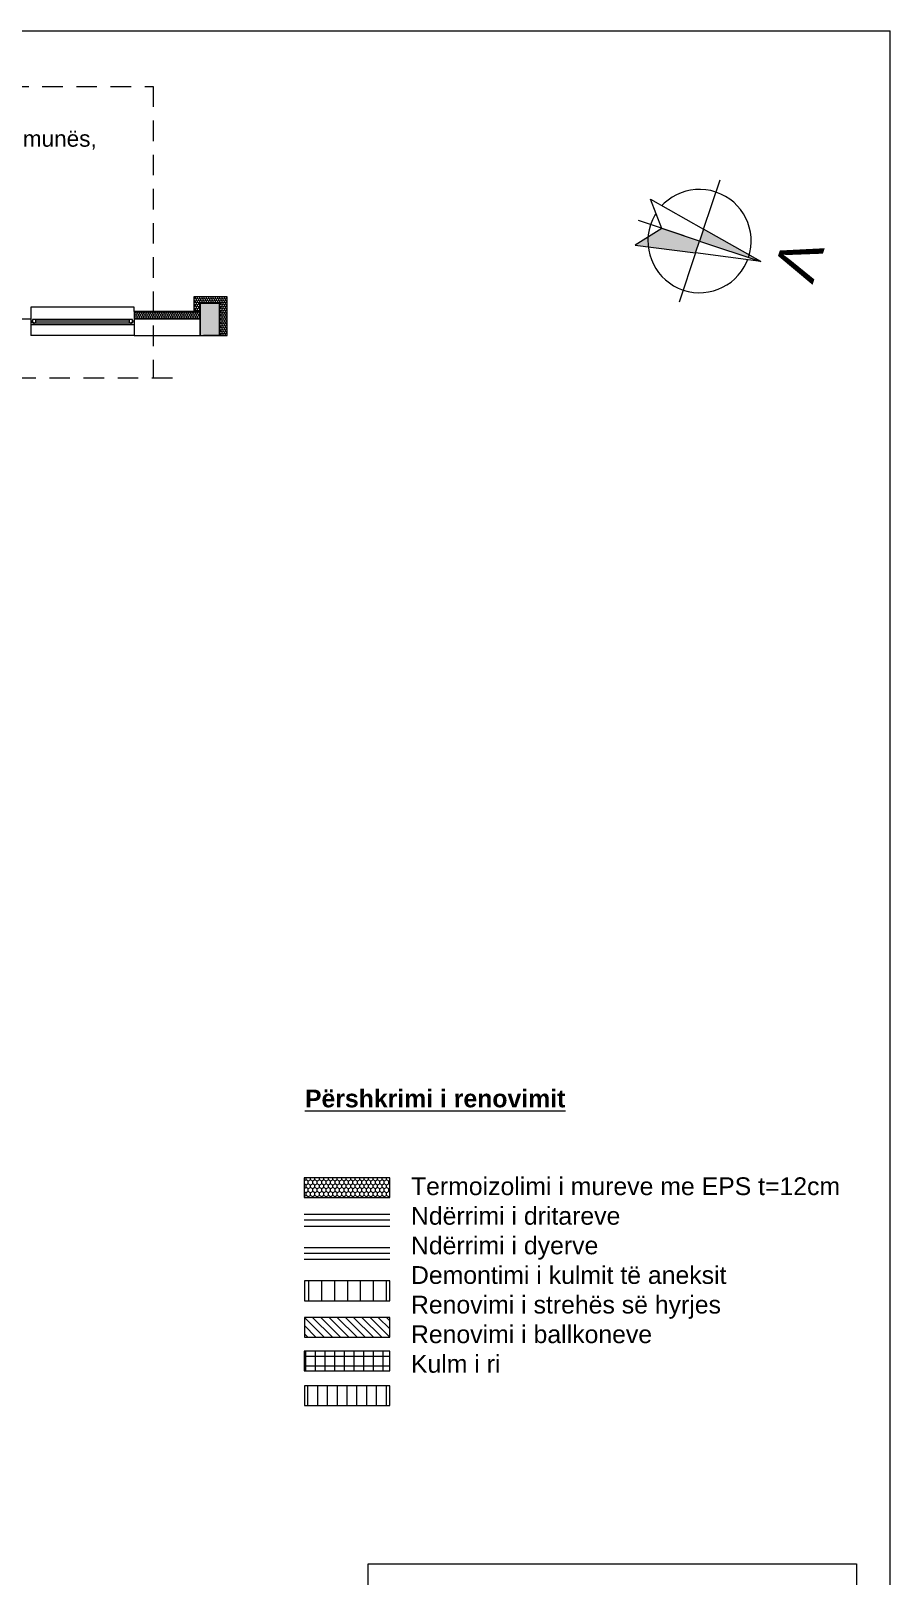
# Model space of a CAD drawing. Header units: feet. Extents: x 2796058 to 2855058, y -67651 to -26651.
# Drawn here: x 2841745 to 2855058, y -50581 to -26651 of the extents above; entities that cross this region are included whole.
import ezdxf
from ezdxf.enums import TextEntityAlignment as Align

# ---------------------------------------------------------------- set-up
doc = ezdxf.new("R2010")
doc.units = ezdxf.units.FT
doc.header["$MEASUREMENT"] = 0
doc.set_wipeout_variables(frame=1)
doc.linetypes.add('Long Dashed', pattern=[529.166651, 317.499995, -211.666656])
doc.linetypes.add('Wipeout_Contour', pattern=[1000, 0, -1000])
for name, color, linetype, lineweight in [('0_muret e jashtme_Pen_No__1', 7, 'Continuous', 0), ('0_muret e jashtme_Pen_No__19', 255, 'Continuous', 0), ('0_muret e jashtme_Pen_No__20', 1, 'Continuous', 0), ('Annotation - Text_Pen_No__1', 7, 'Continuous', 0), ('Dimensioning - General_Pen_No__41', 7, 'Continuous', 0), ('Interior - Furniture _Pen_No__1', 7, 'Continuous', 0), ('Shell - Roof_Pen_No__1', 7, 'Continuous', 0), ('Shell - Roof_Pen_No__21', 7, 'Continuous', 0), ('Structural - Bearing_Pen_No__1', 7, 'Continuous', 0), ('Structural - Bearing_Pen_No__20', 1, 'Continuous', 0), ('Structural - Bearing_Pen_No__60', 230, 'Continuous', 0), ('Text blocks_Pen_No__1', 7, 'Continuous', 0)]:
    doc.layers.add(name, color=color, linetype=linetype, lineweight=lineweight)
for name, color, linetype, lineweight, true_color in [('0_muret e jashtme_Pen_No__14', 7, 'Continuous', 0, 0xbd8b17), ('Structural - Bearing_Pen_No__102', 7, 'Continuous', 0, 0xcccccc), ('Structural - Bearing_Pen_No__104', 7, 'Continuous', 0, 0x96e196), ('Structural - Bearing_Pen_No__105', 7, 'Continuous', 0, 0xcae6ff), ('Structural - Bearing_Pen_No__14', 7, 'Continuous', 0, 0xbd8b17), ('Structural - Bearing_Pen_No__82', 7, 'Continuous', 0, 0xaaaaaa)]:
    doc.layers.add(name, color=color, linetype=linetype, lineweight=lineweight, true_color=true_color)
doc.layers.add('Interior - Furniture', color=7, linetype='Continuous')
doc.styles.add('GENERATED_STYLE_1', font='arial.ttf')
doc.styles.add('GENERATED_STYLE_2', font='arialbd.ttf')
pattern_1 = [(90, (2247653.822, -76424.967), (-34.6410162, 0), [20, -40]), (90, (2247636.502, -76394.967), (-34.6410162, 0), [20, -40]), (150, (2247653.822, -76404.967), (17.320508, 30), [20, -40]), (150, (2247619.18, -76404.967), (17.320508, 30), [20, -40]), (210, (2247653.822, -76424.967), (-17.320508, 30), [20, -40]), (210, (2247619.18, -76424.967), (-17.320508, 30), [20, -40])]

# ---------------------------------------------------------------- blocks, each defined once
blk = doc.blocks.new('North Symbol 22')
at = {"layer": 'Interior - Furniture', "linetype": 'Continuous', "lineweight": 0, "true_color": 0x000000}
blk.add_hatch(color=18, dxfattribs=at).paths.add_polyline_path([(0, 0), (0, 1000), (-194, 0)])
at = {"layer": 'Interior - Furniture _Pen_No__1', "color": 7, "linetype": 'Continuous', "lineweight": 0}
for p, q in [((0, 1000), (-194, 0)), ((0, 0), (0, 1000)), ((-194, 0), (0, 0))]:
    blk.add_line(p, q, dxfattribs=at)
for start, end in [(0, 180), (180, 0)]:
    blk.add_arc((0, 0), 800, start, end, dxfattribs=at)
at = {"layer": 'Interior - Furniture _Pen_No__1', "color": 7, "lineweight": 0, "style": 'GENERATED_STYLE_1'}
blk.add_attdef('txt', text='', height=650, dxfattribs=at).set_placement((0, 1323), align=Align.BOTTOM_CENTER)
at = {"color": 254, "linetype": 'Wipeout_Contour', "lineweight": 0, "ltscale": 1195.088182}
blk.add_wipeout([(0, 0), (0, 1000), (194, 0)], dxfattribs=at).dxf.layer = 'Interior - Furniture'
at = {"layer": 'Interior - Furniture _Pen_No__1', "color": 7, "linetype": 'Continuous', "lineweight": 0}
for p, q in [((0, 1000), (194, 0)), ((0, 0), (0, 1000)), ((194, 0), (0, 0)), ((375, -927), (194, 0)), ((194, 0), (1000, 0))]:
    blk.add_line(p, q, dxfattribs=at)
at = {"color": 254, "linetype": 'Wipeout_Contour', "lineweight": 0, "ltscale": 1813.560114}
blk.add_wipeout([(0, 0), (0, -618), (-375, -927), (-194, 0)], dxfattribs=at).dxf.layer = 'Interior - Furniture'
at = {"layer": 'Interior - Furniture', "linetype": 'Continuous', "lineweight": 0, "true_color": 0x000000}
blk.add_hatch(color=18, dxfattribs=at).paths.add_polyline_path([(0, 0), (0, -618), (375, -927), (194, 0)])
at = {"layer": 'Interior - Furniture _Pen_No__1', "color": 7, "linetype": 'Continuous', "lineweight": 0}
for p, q in [((-194, 0), (-1000, 0)), ((-375, -927), (-194, 0)), ((-194, 0), (0, 0)), ((0, 0), (0, -618)), ((0, 0), (0, -618)), ((194, 0), (0, 0)), ((0, -250), (0, -1000)), ((0, -618), (-375, -927)), ((0, -618), (375, -927))]:
    blk.add_line(p, q, dxfattribs=at)

msp = doc.modelspace()

# ---------------------------------------------------------------- hatches: boundary and pattern name
at = {"layer": '0_muret e jashtme_Pen_No__14', "linetype": 'Continuous', "lineweight": 0, "true_color": 0xbd8b17}
h = msp.add_hatch(dxfattribs=at)
h.set_pattern_fill('STYROFOAM_SM_INSULATION', color=42, style=0, pattern_type=2)
h.set_pattern_definition(pattern_1)
h.paths.add_polyline_path([(2844788.465, -31367.962), (2844788.465, -30767.482), (2844268.465, -30767.482), (2844268.465, -30997.962), (2844368.465, -30997.962), (2844368.465, -30867.962), (2844668.465, -30867.962), (2844668.465, -31367.962)])
h = msp.add_hatch(dxfattribs=at)
h.set_pattern_fill('STYROFOAM_SM_INSULATION', color=42, style=0, pattern_type=2)
h.set_pattern_definition(pattern_1)
h.paths.add_polyline_path([(2843345.311, -31117.963), (2844368.465, -31117.963), (2844368.465, -30997.963), (2843345.311, -30997.963)])
at = {"layer": '0_muret e jashtme_Pen_No__19', "linetype": 'Continuous', "lineweight": 0}
msp.add_hatch(color=255, dxfattribs=at).paths.add_polyline_path([(2844668.465, -31367.962), (2844668.465, -30867.962), (2844368.465, -30867.962), (2844368.465, -31367.962)])
at = {"layer": 'Structural - Bearing_Pen_No__102', "linetype": 'Continuous', "lineweight": 0, "true_color": 0xcccccc}
h = msp.add_hatch(dxfattribs=at)
h.set_pattern_fill('GRID_15X15', color=254, style=0, pattern_type=2)
h.set_pattern_definition([(0, (2247653.82, -76424.97), (0, 150), []), (90, (2247653.82, -76424.97), (-150, 0), [])])
h.paths.add_polyline_path([(2847307.997, -47402.972), (2847307.997, -47095.394), (2845979.813, -47095.394), (2845979.813, -47402.972)])
at = {"layer": 'Structural - Bearing_Pen_No__104', "linetype": 'Continuous', "lineweight": 0, "true_color": 0x96e196}
h = msp.add_hatch(dxfattribs=at)
h.set_pattern_fill('PLANK_FLOOR', color=81, style=0, pattern_type=2)
h.set_pattern_definition([(270, (2846645.09, -47785.96), (152, 0), [])])
h.paths.add_polyline_path([(2847307.997, -47939.749), (2847307.997, -47632.172), (2845982.18, -47632.172), (2845982.18, -47939.749)])
at = {"layer": 'Structural - Bearing_Pen_No__105', "linetype": 'Continuous', "lineweight": 0, "true_color": 0xcae6ff}
h = msp.add_hatch(dxfattribs=at)
h.set_pattern_fill('SOLDIER_COURSE', color=254, style=0, pattern_type=2)
h.set_pattern_definition([(90, (2247653.82, -76424.97), (-200, 0), [])])
h.paths.add_polyline_path([(2847307.997, -46315.546), (2847307.997, -46007.968), (2845982.18, -46007.968), (2845982.18, -46315.546)])
at = {"layer": 'Structural - Bearing_Pen_No__14', "linetype": 'Continuous', "lineweight": 0, "true_color": 0xbd8b17}
h = msp.add_hatch(dxfattribs=at)
h.set_pattern_fill('HEXAGONAL', color=42, style=0, pattern_type=2)
h.set_pattern_definition([(90, (2247653.82, -76424.97), (-69.282032, 0), [40, -80]), (90, (2247619.18, -76364.97), (-69.282032, 0), [40, -80]), (150, (2247653.82, -76384.97), (34.641016, 60), [40, -80]), (150, (2247584.54, -76384.97), (34.641016, 60), [40, -80]), (210, (2247653.82, -76424.97), (-34.641016, 60), [40, -80]), (210, (2247584.54, -76424.97), (-34.641016, 60), [40, -80])])
h.paths.add_polyline_path([(2845979.813, -44720.061), (2847307.997, -44720.061), (2847307.997, -44412.483), (2845979.813, -44412.483)])
at = {"layer": 'Structural - Bearing_Pen_No__82', "linetype": 'Continuous', "lineweight": 0, "true_color": 0xaaaaaa}
h = msp.add_hatch(dxfattribs=at)
h.set_pattern_fill('MASONRY_BLOCK', color=253, style=0, pattern_type=2)
h.set_pattern_definition([(315, (2846645.09, -46727.55), (63.64, 63.64), [])])
h.paths.add_polyline_path([(2847307.997, -46881.338), (2847307.997, -46573.76), (2845982.18, -46573.76), (2845982.18, -46881.338)])

# ---------------------------------------------------------------- linework, layer by layer
at = {"layer": '0_muret e jashtme_Pen_No__1', "color": 7, "linetype": 'Continuous', "lineweight": 0}
for p, q in [((2841745.311, -30997.962), (2841745.311, -31117.962)), ((2843345.311, -30997.962), (2843345.311, -31117.962)), ((2841745.311, -31117.962), (2839508.405, -31117.962)), ((2841745.311, -31117.962), (2841745.311, -31147.962)), ((2841745.311, -31147.962), (2841745.311, -31197.962)), ((2841745.311, -31197.962), (2841745.311, -31367.962)), ((2844368.465, -31117.962), (2843345.311, -31117.962)), ((2843345.311, -31117.962), (2843345.311, -31147.962)), ((2843345.311, -31147.962), (2843345.311, -31197.962)), ((2843345.311, -31197.962), (2843345.311, -31367.962))]:
    msp.add_line(p, q, dxfattribs=at)
at = {"layer": '0_muret e jashtme_Pen_No__1', "color": 7, "linetype": 'Continuous', "lineweight": 0, "flags": 128}
for points in [[(2844788.465, -31367.962), (2844788.465, -30767.482), (2844268.465, -30767.482), (2844268.465, -30997.962), (2844368.465, -30997.962), (2844368.465, -30867.962), (2844668.465, -30867.962), (2844668.465, -31367.962)], [(2844668.465, -31367.962), (2844668.465, -30867.962), (2844368.465, -30867.962), (2844368.465, -31367.962)]]:
    msp.add_lwpolyline(points, close=True, dxfattribs=at)
at = {"layer": '0_muret e jashtme_Pen_No__1', "color": 7, "linetype": 'Continuous', "lineweight": 0}
for points in [[(2844368.465, -30997.962), (2843345.311, -30997.962)], [(2844368.465, -31367.962), (2844368.465, -30997.962)], [(2843345.311, -31367.962), (2844368.465, -31367.962)], [(2844788.465, -31367.962), (2844418.465, -31367.962)]]:
    msp.add_lwpolyline(points, dxfattribs=at)
at = {"layer": '0_muret e jashtme_Pen_No__20', "color": 1, "linetype": 'Continuous', "lineweight": 0}
for p, q in [((2843345.311, -30927.962), (2841745.311, -30927.962)), ((2841745.311, -30927.962), (2841745.311, -30997.962)), ((2841745.311, -30997.962), (2841745.311, -31117.962)), ((2843345.311, -30997.962), (2843345.311, -30927.962)), ((2843345.311, -30997.962), (2843345.311, -31117.962)), ((2841745.311, -31117.962), (2841745.311, -31147.962)), ((2841770.311, -31147.962), (2841745.311, -31147.962)), ((2841745.311, -31147.962), (2841745.311, -31197.962)), ((2841745.311, -31147.962), (2841745.311, -31197.962)), ((2841745.311, -31197.962), (2841795.311, -31197.962)), ((2841745.311, -31197.962), (2841745.311, -31367.962)), ((2841820.311, -31122.962), (2841770.311, -31122.962)), ((2841770.311, -31122.962), (2841770.311, -31172.962)), ((2841770.311, -31172.962), (2841770.311, -31147.962)), ((2841795.311, -31172.962), (2841770.311, -31172.962)), ((2841770.311, -31172.962), (2841820.311, -31172.962)), ((2841795.311, -31197.962), (2841795.311, -31172.962)), ((2841795.311, -31197.962), (2843295.311, -31197.962)), ((2843270.311, -31122.962), (2841820.311, -31122.962)), ((2841820.311, -31172.962), (2841820.311, -31122.962)), ((2843270.311, -31122.962), (2841820.311, -31122.962)), ((2843270.311, -31147.962), (2841820.311, -31147.962)), ((2841820.311, -31172.962), (2843270.311, -31172.962)), ((2843320.311, -31122.962), (2843270.311, -31122.962)), ((2843270.311, -31122.962), (2843270.311, -31172.962)), ((2843270.311, -31172.962), (2843320.311, -31172.962)), ((2843320.311, -31172.962), (2843295.311, -31172.962)), ((2843295.311, -31172.962), (2843295.311, -31197.962)), ((2843295.311, -31197.962), (2843345.311, -31197.962)), ((2843320.311, -31172.962), (2843320.311, -31122.962)), ((2843345.311, -31147.962), (2843320.311, -31147.962)), ((2843320.311, -31147.962), (2843320.311, -31172.962)), ((2843345.311, -31117.962), (2843345.311, -31147.962)), ((2843345.311, -31147.962), (2843345.311, -31197.962)), ((2843345.311, -31147.962), (2843345.311, -31197.962)), ((2843345.311, -31197.962), (2843345.311, -31367.962)), ((2843345.311, -31367.962), (2841745.311, -31367.962))]:
    msp.add_line(p, q, dxfattribs=at)
at = {"layer": 'Shell - Roof_Pen_No__1', "color": 7, "linetype": 'Continuous', "lineweight": 0}
for p, q in [((2846968.567, -50390.067), (2854534.532, -50390.067)), ((2846968.567, -57613.376), (2846968.567, -50390.067)), ((2854534.532, -50390.067), (2854534.532, -67090.382))]:
    msp.add_line(p, q, dxfattribs=at)
at = {"layer": 'Shell - Roof_Pen_No__21', "color": 7, "linetype": 'Continuous', "lineweight": 0}
for p in [(2796057.579, -26651.285), (2855057.579, -67651.285)]:
    msp.add_line(p, (2855057.579, -26651.285), dxfattribs=at)
at = {"layer": 'Shell - Roof_Pen_No__21', "color": 7, "linetype": 'Long Dashed', "lineweight": 0}
for p, q in [((2828693.416, -27509.775), (2843641.668, -27509.775)), ((2843641.668, -27509.775), (2843641.668, -32028.911)), ((2843936.953, -32028.911), (2828693.416, -32028.911))]:
    msp.add_line(p, q, dxfattribs=at)
at = {"layer": 'Structural - Bearing_Pen_No__1', "color": 7, "linetype": 'Continuous', "lineweight": 0, "flags": 128}
for points in [[(2845979.813, -44720.061), (2847307.997, -44720.061), (2847307.997, -44412.483), (2845979.813, -44412.483)], [(2847307.997, -46315.546), (2847307.997, -46007.968), (2845982.18, -46007.968), (2845982.18, -46315.546)], [(2847307.997, -46881.338), (2847307.997, -46573.76), (2845982.18, -46573.76), (2845982.18, -46881.338)], [(2847307.997, -47402.972), (2847307.997, -47095.394), (2845979.813, -47095.394), (2845979.813, -47402.972)], [(2847307.997, -47939.749), (2847307.997, -47632.172), (2845982.18, -47632.172), (2845982.18, -47939.749)]]:
    msp.add_lwpolyline(points, close=True, dxfattribs=at)
at = {"layer": 'Structural - Bearing_Pen_No__20', "color": 1, "linetype": 'Continuous', "lineweight": 0}
for p, q in [((2845979.813, -44977.124), (2847307.997, -44977.124)), ((2845979.813, -45065.909), (2847307.997, -45065.909)), ((2845979.813, -45160.833), (2847307.997, -45160.833))]:
    msp.add_line(p, q, dxfattribs=at)
at = {"layer": 'Structural - Bearing_Pen_No__60', "color": 230, "linetype": 'Continuous', "lineweight": 0}
for p, q in [((2845979.813, -45490.702), (2847307.997, -45490.702)), ((2845979.813, -45579.487), (2847307.997, -45579.487)), ((2845979.813, -45674.411), (2847307.997, -45674.411))]:
    msp.add_line(p, q, dxfattribs=at)

# ---------------------------------------------------------------- block references
at = {"layer": 'Interior - Furniture', "color": 104, "linetype": 'Continuous', "lineweight": 0, "true_color": 0x029e21}
ref = msp.add_blockref('North Symbol 22', (2852105.442, -29905.982), dxfattribs=dict(at, zscale=1000, rotation=251.5061049226834))
ref.add_attrib('txt', 'V', dxfattribs={"layer": 'Interior - Furniture _Pen_No__1', "color": 7, "lineweight": 0, "height": 650, "rotation": 251.5061049, "style": 'GENERATED_STYLE_1'}).set_placement((2853148.635, -30032.047), align=Align.BOTTOM_CENTER)

# ---------------------------------------------------------------- texts
at = {"layer": 'Annotation - Text_Pen_No__1', "color": 1, "insert": (2834340.806, -28194.815), "char_height": 250, "width": 13608.11733, "attachment_point": 1, "style": 'GENERATED_STYLE_1'}
msp.add_mtext('Nuk është demoluar në bazë të kërkesës së komunës,\\P është ndërruar llamarina e kulmit', dxfattribs=at)
at = {"layer": 'Dimensioning - General_Pen_No__41', "color": 7, "linetype": 'Continuous', "lineweight": 0, "insert": (2845991.311, -43325.518), "char_height": 275, "attachment_point": 7, "style": 'GENERATED_STYLE_2'}
msp.add_mtext('\\A1;{\\LPërshkrimi i renovimit}', dxfattribs=at)
at = {"layer": 'Text blocks_Pen_No__1', "color": 7, "linetype": 'Continuous', "lineweight": 0, "insert": (2847633.74, -44405.512), "char_height": 275, "attachment_point": 1, "style": 'GENERATED_STYLE_1'}
msp.add_mtext('\\A1;Termoizolimi i mureve me EPS t=12cm\\PNdërrimi i dritareve\\PNdërrimi i dyerve\\PDemontimi i kulmit të aneksit\\PRenovimi i strehës së hyrjes\\PRenovimi i ballkoneve\\PKulm i ri\\P', dxfattribs=at)

doc.saveas('drawing.dxf')
